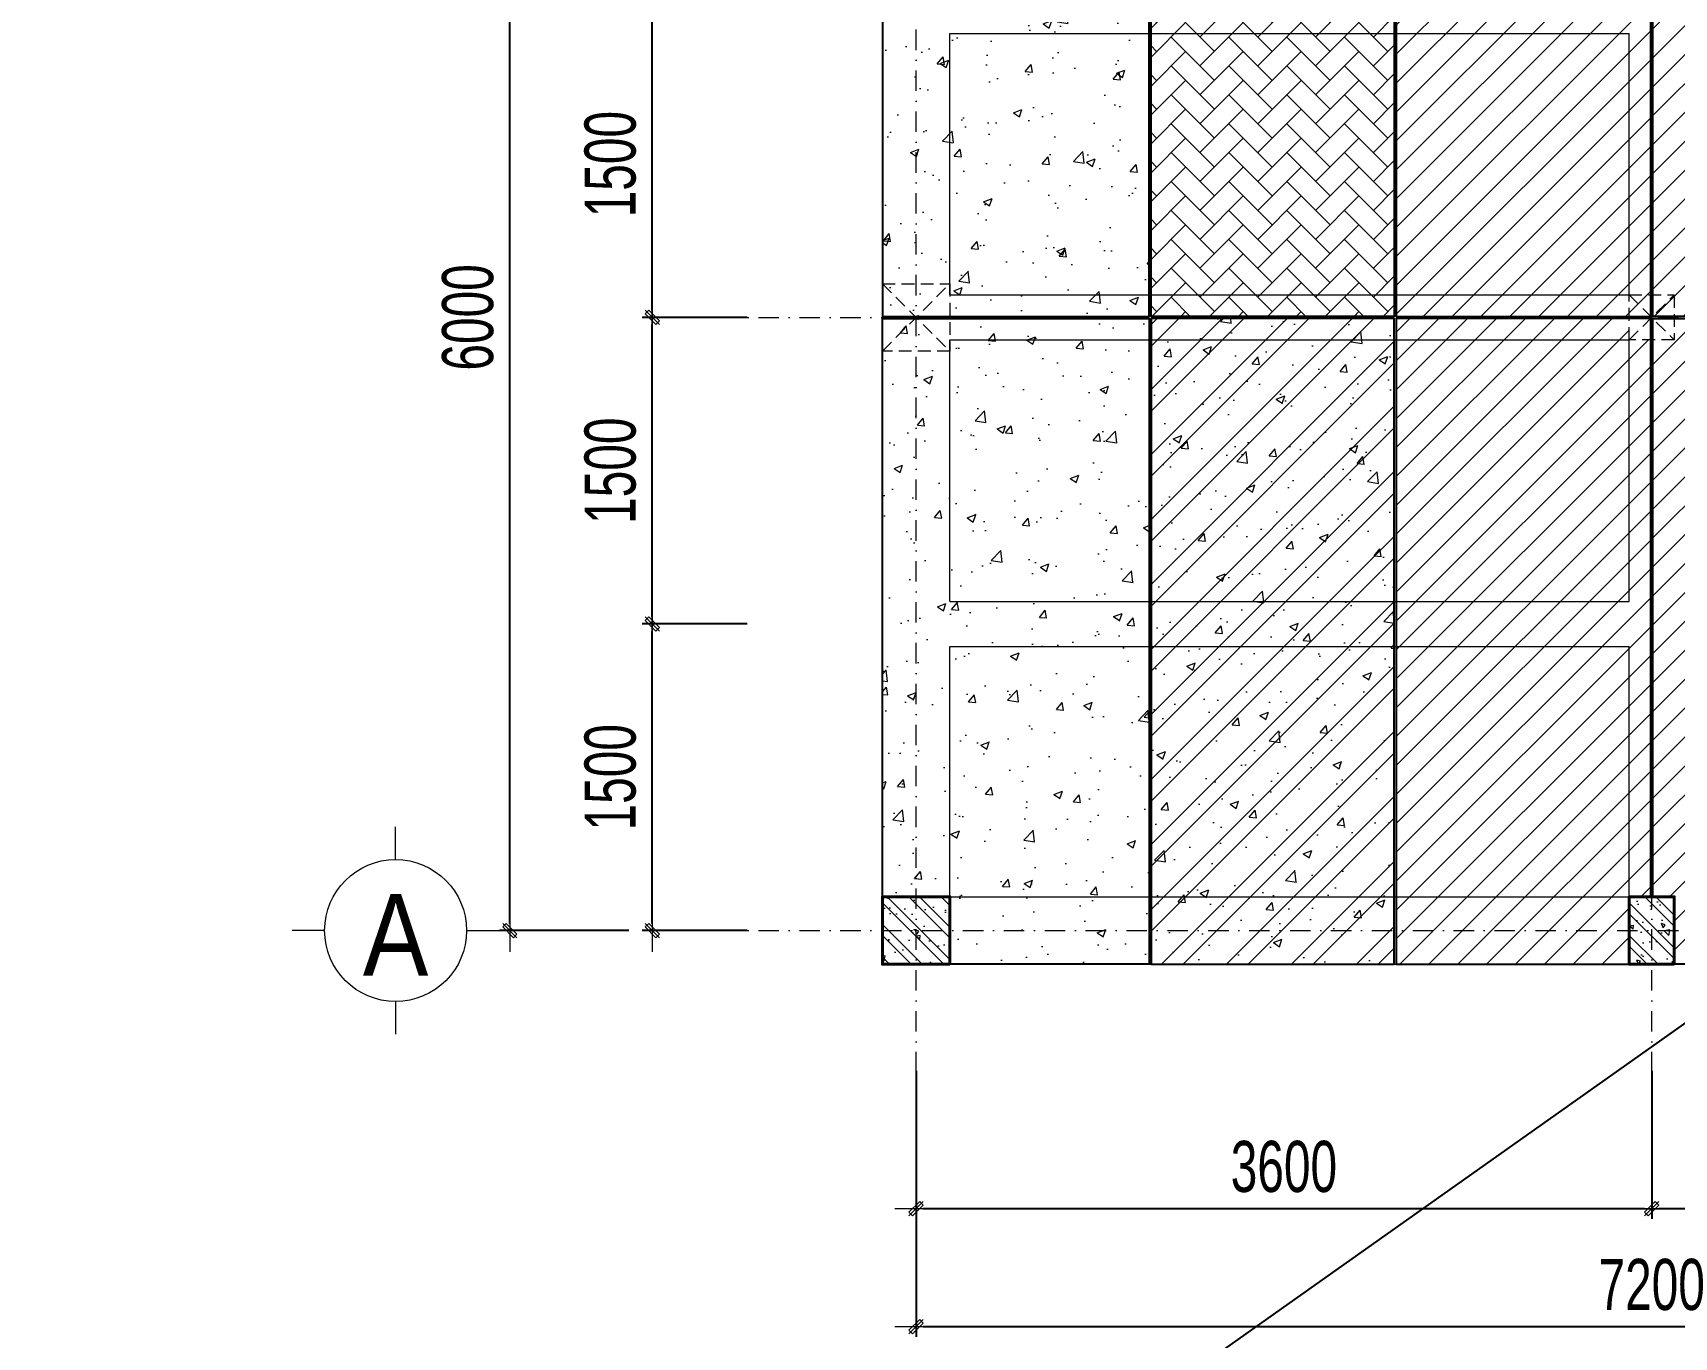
# Model space of a CAD drawing. Header units: millimetres. Extents: x -178395 to 493851, y -561170 to -280028.
# Drawn here: x -5284 to 2749, y -462472 to -456089 of the extents above; entities that cross this region are included whole.
import ezdxf
from ezdxf.enums import TextEntityAlignment as Align

# ---------------------------------------------------------------- set-up
doc = ezdxf.new("R2010")
doc.units = ezdxf.units.MM
doc.header["$MEASUREMENT"] = 0
doc.header["$PDMODE"] = 32
doc.linetypes.add('DASHDOT', pattern=[1, 0.5, -0.25, 0, -0.25])
doc.linetypes.add('HIDDEN', pattern=[0.375, 0.25, -0.125])
doc.layers.get('Defpoints').update_dxf_attribs({"color": 1})
doc.layers.add('KCS_Plotter', color=11, linetype='Continuous', plot=False)
for name, color, linetype, lineweight in [('LC Dim', 8, 'Continuous', 18), ('LC Hatch', 252, 'Continuous', 9), ('LC ISO', 153, 'Continuous', 13), ('LC MANH DUT', 35, 'HIDDEN', 5), ('LC Net dam2', 6, 'Continuous', 40), ('LC Net manh', 133, 'Continuous', 5), ('LC Net thay', 63, 'Continuous', 25), ('LC Net truc', 79, 'DASHDOT', 13), ('LC Text1', 3, 'Continuous', 20)]:
    doc.layers.add(name, color=color, linetype=linetype, lineweight=lineweight)
doc.styles.add('HOATBIF', font='hoatbif.shx', dxfattribs={"width": 0.7})
doc.styles.add('LC 1', font='VHAVANB.TTF')
doc.dimstyles.new('1-100', dxfattribs={"dimscale": 100, "dimtxt": 2.5, "dimasz": 0.35, "dimexe": 0.5, "dimexo": 0, "dimgap": 0.8, "dimtad": 1, "dimdec": 0, "dimzin": 0, "dimdsep": 46, "dimtxsty": 'HOATBIF', "dimblk1": 'DOT', "dimblk2": 'DOT', "dimsah": 1, "dimcen": -1, "dimdle": 1, "dimclrd": 256, "dimclre": 256, "dimclrt": 4, "dimadec": 3, "dimazin": 2, "dimtfac": 0.3333333333333333, "dimtdec": 0, "dimtix": 1, "dimtmove": 2, "dimatfit": 3, "dimldrblk": 'DOT', "dimfxl": 1, "dimtvp": 0.8333333333333333, "dimtolj": 1, "dimtzin": 0, "dimarcsym": 0})

# ---------------------------------------------------------------- blocks, each defined once
blk = doc.blocks.new('DOT')
at = {"layer": 'LC Dim'}
blk.add_line((-3, 0), (3, 0), dxfattribs=at)
at = {"layer": 'LC Dim', "color": 4}
blk.add_line((-1, -1), (1, 1), dxfattribs=at)
blk.add_lwpolyline([(0.5, 1), (-1, -0.5), (-0.5, -1), (1, 0.5)], close=True, dxfattribs=at)
blk = doc.blocks.new('*D387')
at = {"layer": 'Defpoints', "color": 0, "transparency": 16777216}
for p in [(2638.707242048607, -461168.1988850712), (6238.707242048723, -461168.1988850712), (2638.707242048607, -461842.8099747448)]:
    blk.add_point(p, dxfattribs=at)
at = {"layer": 'LC Dim', "lineweight": -2, "transparency": 16777216}
for p, q in [((2638.707242048607, -461168.1988850712), (2638.707242048607, -461892.8099747448)), ((6238.707242048723, -461168.1988850712), (6238.707242048723, -461892.8099747448)), ((6203.707242048723, -461842.8099747448), (2673.707242048607, -461842.8099747448))]:
    blk.add_line(p, q, dxfattribs=at)
at = {"layer": 'LC Dim', "lineweight": -2, "transparency": 16777216, "xscale": 35, "yscale": 35, "zscale": 35, "rotation": 180}
blk.add_blockref('DOT', (2638.707242048607, -461842.8099747448), dxfattribs=at)
at = {"layer": 'LC Dim', "lineweight": -2, "transparency": 16777216, "xscale": 35, "yscale": 35, "zscale": 35}
blk.add_blockref('DOT', (6238.707242048723, -461842.8099747448), dxfattribs=at)
at = {"layer": 'LC Dim', "color": 4, "transparency": 16777216, "insert": (4438.707242048665, -461637.8099747448), "char_height": 250, "attachment_point": 5, "style": 'HOATBIF'}
blk.add_mtext('\\A1;3600', dxfattribs=at)
blk = doc.blocks.new('_Dot')
at = {"color": 0, "linetype": 'ByBlock', "lineweight": -2}
blk.add_line((-0.5, 0), (-1, 0), dxfattribs=at)
at = {"color": 0, "linetype": 'ByBlock', "const_width": 0.5}
blk.add_lwpolyline([(-0.25, 0, 1), (0.25, 0, 1)], format="xyb", close=True, dxfattribs=at)
blk = doc.blocks.new('*D388')
at = {"layer": 'Defpoints', "color": 0, "ltscale": 2, "transparency": 16777216}
for p in [(-961.292757951277, -461168.1988850712), (2638.707242048607, -461168.1988850712), (-961.292757951277, -461842.8099747448)]:
    blk.add_point(p, dxfattribs=at)
at = {"layer": 'LC Dim', "lineweight": -2, "ltscale": 2, "transparency": 16777216}
for p, q in [((-961.292757951277, -461168.1988850712), (-961.292757951277, -461892.8099747448)), ((2638.707242048607, -461168.1988850712), (2638.707242048607, -461892.8099747448)), ((2603.707242048607, -461842.8099747448), (-926.292757951277, -461842.8099747448))]:
    blk.add_line(p, q, dxfattribs=at)
at = {"layer": 'LC Dim', "lineweight": -2, "ltscale": 2, "transparency": 16777216, "xscale": 35, "yscale": 35, "zscale": 35, "rotation": 180}
blk.add_blockref('DOT', (-961.292757951277, -461842.8099747448), dxfattribs=at)
at = {"layer": 'LC Dim', "lineweight": -2, "ltscale": 2, "transparency": 16777216, "xscale": 35, "yscale": 35, "zscale": 35}
blk.add_blockref('DOT', (2638.707242048607, -461842.8099747448), dxfattribs=at)
at = {"layer": 'LC Dim', "color": 4, "ltscale": 2, "transparency": 16777216, "insert": (838.7072420486647, -461637.8099747448), "char_height": 250, "attachment_point": 5, "style": 'HOATBIF'}
blk.add_mtext('\\A1;3600', dxfattribs=at)
blk = doc.blocks.new('*D389')
at = {"layer": 'Defpoints', "color": 0, "ltscale": 2, "transparency": 16777216}
for p in [(-961.292757951277, -461168.1988850712), (6238.707242048723, -461168.1988850712), (-961.2927579512772, -462420.3189988646)]:
    blk.add_point(p, dxfattribs=at)
at = {"layer": 'LC Dim', "lineweight": -2, "ltscale": 2, "transparency": 16777216}
for p, q in [((-961.292757951277, -461168.1988850712), (-961.2927579512772, -462470.3189988646)), ((6238.707242048723, -461168.1988850712), (6238.707242048723, -462470.3189988646)), ((6203.707242048723, -462420.3189988646), (-926.2927579512772, -462420.3189988646))]:
    blk.add_line(p, q, dxfattribs=at)
at = {"layer": 'LC Dim', "lineweight": -2, "ltscale": 2, "transparency": 16777216, "xscale": 35, "yscale": 35, "zscale": 35, "rotation": 180}
blk.add_blockref('DOT', (-961.2927579512772, -462420.3189988646), dxfattribs=at)
at = {"layer": 'LC Dim', "lineweight": -2, "ltscale": 2, "transparency": 16777216, "xscale": 35, "yscale": 35, "zscale": 35}
blk.add_blockref('DOT', (6238.707242048723, -462420.3189988646), dxfattribs=at)
at = {"layer": 'LC Dim', "color": 4, "ltscale": 2, "transparency": 16777216, "insert": (2638.707242048723, -462215.3189988646), "char_height": 250, "attachment_point": 5, "style": 'HOATBIF'}
blk.add_mtext('\\A1;7200', dxfattribs=at)
blk = doc.blocks.new('*D394')
at = {"layer": 'Defpoints', "color": 0, "ltscale": 2, "transparency": 16777216}
for p in [(-2949.760171233959, -454481.7766890692), (-2366.691590515404, -454481.7766890692), (-2366.691590515404, -460481.7766890692)]:
    blk.add_point(p, dxfattribs=at)
at = {"layer": 'LC Dim', "lineweight": -2, "ltscale": 2, "transparency": 16777216}
for p, q in [((-2366.691590515404, -454481.7766890692), (-2999.760171233959, -454481.7766890692)), ((-2949.760171233958, -460446.7766890692), (-2949.760171233959, -454516.7766890692)), ((-2366.691590515404, -460481.7766890692), (-2999.760171233958, -460481.7766890692))]:
    blk.add_line(p, q, dxfattribs=at)
at = {"layer": 'LC Dim', "lineweight": -2, "ltscale": 2, "transparency": 16777216, "xscale": 35, "yscale": 35, "zscale": 35}
for p, rotation in [((-2949.760171233959, -454481.7766890692), 90), ((-2949.760171233958, -460481.7766890692), 270)]:
    blk.add_blockref('DOT', p, dxfattribs=dict(at, rotation=rotation))
at = {"layer": 'LC Dim', "color": 4, "ltscale": 2, "transparency": 16777216, "insert": (-3154.760171234088, -457481.7766890691), "char_height": 250, "attachment_point": 5, "rotation": 90, "style": 'HOATBIF'}
blk.add_mtext('\\A1;6000', dxfattribs=at)
blk = doc.blocks.new('TTRUC')
at = {"layer": 'LC ISO'}
for p, q in [((0, 6.94551799677526), (0, 10.13175513561828)), ((-6.94551799677526, 0), (-10.13175513561828, 0)), ((6.94551799677526, 0), (10.13175513561828, 0)), ((0, -6.94551799677526), (0, -10.13175513561828))]:
    blk.add_line(p, q, dxfattribs=at)
at = {"layer": 'LC Net manh'}
blk.add_circle((0, 0), 6.94551799677526, dxfattribs=at)
blk = doc.blocks.new('kakaka')
at = {"layer": 'LC Hatch', "ltscale": 2}
h = blk.add_hatch(dxfattribs=at)
h.set_pattern_fill('BTCT', color=256, scale=20, angle=90)
h.set_pattern_definition([(140, (37650.13485386883, -378709.944733735), (12.55042699651903, 143.4520365201507), [15, -165]), (85, (37650.13485386883, -378709.944733735), (-150.4384267400024, -27.75026672259999), [12, -132]), (190.4514, (37651.18072186883, -378697.990397735), (-137.8879084121907, 115.7018763428043), [12.748038, -140.2284223999999]), (136.1842, (37610.13485386883, -378709.944733735), (33.10380286580363, 213.4482097251289), [22.5, -247.5]), (186.6356, (37612.89351526884, -378692.157384735), (-194.8235741800883, 186.9325411097407), [19.12205759999999, -210.3426]), (81.18419999999999, (37610.13485386883, -378709.944733735), (-194.8237201850649, 186.9323890267254), [18, -198]), (111, (37620.13485386883, -378689.944733735), (80.52377813306778, 119.3814104236923), [15, -165]), (56.00000000000002, (37620.13485386883, -378689.944733735), (-145.0300090093706, 48.66306638431635), [12, -132]), (161.4514, (37626.84517506884, -378679.996287135), (-64.50609934199046, 168.044525716298), [12.748038, -140.2284224]), (127.5, (37650.13485386883, -378709.944733735), (-66.5787707662623, 2.431971063458138), [0, -130.4, 0, -134, 0, -132.5]), (97.49999999999996, (37650.13485386883, -378709.944733735), (-78.88234237647205, 52.61390748842972), [0, -76.39999999999998, 0, -127.4, 0, -50.49999999999999]), (57.49999999999998, (37650.13485386883, -378754.544733735), (4.510974346875966, 106.7644872344818), [0, -49.99999999999998, 0, -155.9999999999999, 0, -206.9999999999999]), (47.49999999999999, (37650.13485386883, -378774.544733735), (-20.02099646646352, 116.6372338684772), [0, -65, 0, -103.6, 0, -147]), (135, (37650.13485386883, -378709.944733735), (-53.03300858899107, -53.03300858899106), []), (135, (37650.13485386883, -378674.589394735), (-53.03300858899107, -53.03300858899106), [])])
h.paths.add_polyline_path([(76247.63485386885, -223824.444733735), (76247.63485386885, -223604.444733735), (76027.63485386885, -223604.444733735), (76027.63485386885, -223824.444733735)])
at = {"layer": 'LC MANH DUT', "ltscale": 100}
blk.add_lwpolyline([(76247.63485386885, -223824.444733735), (76247.63485386885, -223604.444733735), (76027.63485386885, -223604.444733735), (76027.63485386885, -223824.444733735)], close=True, dxfattribs=at)
at = {"layer": 'LC Net dam2', "ltscale": 5}
blk.add_lwpolyline([(76247.63485386885, -223824.444733735), (76247.63485386885, -223604.444733735), (76027.63485386885, -223604.444733735), (76027.63485386885, -223824.444733735)], close=True, dxfattribs=at)
blk = doc.blocks.new('*D395')
at = {"layer": 'Defpoints', "color": 0, "ltscale": 2, "transparency": 16777216}
for p in [(-2252.535699514589, -455981.7766890693), (-1788.292757951773, -455981.7766890693), (-1788.292757951845, -457481.7766890695)]:
    blk.add_point(p, dxfattribs=at)
at = {"layer": 'LC Dim', "lineweight": -2, "ltscale": 2, "transparency": 16777216}
for p, q in [((-1788.292757951773, -455981.7766890693), (-2302.535699514589, -455981.7766890693)), ((-2252.535699514589, -457446.7766890695), (-2252.535699514589, -456016.7766890693)), ((-1788.292757951845, -457481.7766890695), (-2302.535699514589, -457481.7766890695))]:
    blk.add_line(p, q, dxfattribs=at)
at = {"layer": 'LC Dim', "lineweight": -2, "ltscale": 2, "transparency": 16777216, "xscale": 35, "yscale": 35, "zscale": 35}
for p, rotation in [((-2252.535699514589, -455981.7766890693), 90), ((-2252.535699514589, -457481.7766890695), 270)]:
    blk.add_blockref('DOT', p, dxfattribs=dict(at, rotation=rotation))
at = {"layer": 'LC Dim', "color": 4, "ltscale": 2, "transparency": 16777216, "insert": (-2457.535699514718, -456731.7766890693), "char_height": 250, "attachment_point": 5, "rotation": 90, "style": 'HOATBIF'}
blk.add_mtext('\\A1;1500', dxfattribs=at)
blk = doc.blocks.new('*D396')
at = {"layer": 'Defpoints', "color": 0, "ltscale": 2, "transparency": 16777216}
for p in [(-2252.535699514517, -457481.7766890692), (-1788.2927579517, -457481.7766890692), (-1788.292757951773, -458981.7766890693)]:
    blk.add_point(p, dxfattribs=at)
at = {"layer": 'LC Dim', "lineweight": -2, "ltscale": 2, "transparency": 16777216}
for p, q in [((-1788.2927579517, -457481.7766890692), (-2302.535699514517, -457481.7766890692)), ((-2252.535699514516, -458946.7766890693), (-2252.535699514517, -457516.7766890692)), ((-1788.292757951773, -458981.7766890693), (-2302.535699514516, -458981.7766890693))]:
    blk.add_line(p, q, dxfattribs=at)
at = {"layer": 'LC Dim', "lineweight": -2, "ltscale": 2, "transparency": 16777216, "xscale": 35, "yscale": 35, "zscale": 35}
for p, rotation in [((-2252.535699514517, -457481.7766890692), 90), ((-2252.535699514516, -458981.7766890693), 270)]:
    blk.add_blockref('DOT', p, dxfattribs=dict(at, rotation=rotation))
at = {"layer": 'LC Dim', "color": 4, "ltscale": 2, "transparency": 16777216, "insert": (-2457.535699514646, -458231.7766890692), "char_height": 250, "attachment_point": 5, "rotation": 90, "style": 'HOATBIF'}
blk.add_mtext('\\A1;1500', dxfattribs=at)
blk = doc.blocks.new('*D397')
at = {"layer": 'Defpoints', "color": 0, "ltscale": 2, "transparency": 16777216}
for p in [(-2252.535699514648, -458981.7766890693), (-1788.292757951773, -458981.7766890693), (-1788.292757951845, -460481.7766890695)]:
    blk.add_point(p, dxfattribs=at)
at = {"layer": 'LC Dim', "lineweight": -2, "ltscale": 2, "transparency": 16777216}
for p, q in [((-1788.292757951773, -458981.7766890693), (-2302.535699514648, -458981.7766890693)), ((-2252.535699514647, -460446.7766890695), (-2252.535699514648, -459016.7766890693)), ((-1788.292757951845, -460481.7766890695), (-2302.535699514647, -460481.7766890695))]:
    blk.add_line(p, q, dxfattribs=at)
at = {"layer": 'LC Dim', "lineweight": -2, "ltscale": 2, "transparency": 16777216, "xscale": 35, "yscale": 35, "zscale": 35}
for p, rotation in [((-2252.535699514648, -458981.7766890693), 90), ((-2252.535699514647, -460481.7766890695), 270)]:
    blk.add_blockref('DOT', p, dxfattribs=dict(at, rotation=rotation))
at = {"layer": 'LC Dim', "color": 4, "ltscale": 2, "transparency": 16777216, "insert": (-2457.535699514777, -459731.7766890693), "char_height": 250, "attachment_point": 5, "rotation": 90, "style": 'HOATBIF'}
blk.add_mtext('\\A1;1500', dxfattribs=at)

msp = doc.modelspace()

# ---------------------------------------------------------------- hatches: boundary and pattern name
at = {"layer": 'LC Hatch', "ltscale": 250}
h = msp.add_hatch(dxfattribs=at)
h.set_pattern_fill('AR-CONC', color=256, scale=60)
h.set_pattern_definition([(49.99999999999999, (145.0099640624967, -308.8891391335055), (430.3561095604521, -37.65128098955707), [45, -495]), (355, (145.0099640624967, -308.8891391335055), (-83.25080016780001, 451.3152802200071), [36, -396]), (100.4514, (180.8729720624965, -312.0267431335055), (347.1056290284129, 413.6637252365721), [38.244114, -420.6852672]), (46.18420000000001, (145.0099640624967, -188.8891391335055), (640.3446291753867, -99.31140859741085), [67.5, -742.5]), (96.6356, (198.3720110624968, -197.1651233335056), (560.797623329222, 584.470722540265), [57.3661728, -631.0278]), (351.1842, (145.0099640624967, -188.8891391335055), (560.7971670801763, 584.4711605551947), [54, -594]), (21, (205.0099640624967, -218.8891391335055), (358.144231271077, -241.5713343992033), [45, -495]), (326.0000000000001, (205.0099640624967, -218.8891391335055), (145.989199152949, 435.0900270281118), [36, -396]), (71.4514, (234.8553038624968, -239.0201027335055), (504.1335771488939, 193.5182980259714), [38.244114, -420.6852672]), (37.50000000000001, (145.0099640624967, -308.8891391335055), (7.295913190374401, 199.7363122987869), [0, -391.2, 0, -402, 0, -397.5]), (7.499999999999999, (145.0099640624967, -308.8891391335055), (157.8417224652892, 236.6470271294161), [0, -229.2, 0, -382.2, 0, -151.5]), (327.5, (11.20996406249651, -308.8891391335055), (320.2934617034454, -13.53292304062785), [0, -150, 0, -468, 0, -621]), (317.5, (-48.79003593750349, -308.8891391335055), (349.9117016054317, 60.06298939939064), [0, -195, 0, -310.8, 0, -441])])
h.paths.add_polyline_path([(6403.707242047361, -454646.7766890688), (6073.707242048636, -454646.7766890688), (6073.70724204841, -454646.7769079485), (6403.707242048636, -454646.7764701904), (6403.707242048636, -454316.7766890688), (6073.707604089402, -454316.7766890688), (6073.70724204865, -454646.7766890688), (6403.707242047361, -454646.7766890688), (6403.707242047304, -454646.7764701904), (6073.707242048636, -454646.7769079485), (6073.707242048636, -454316.7764701894), (5098.707966449328, -454316.7764701895), (5098.707966449619, -457476.7772588847), (6403.707967411449, -457476.7772588847)])
h.paths.add_polyline_path([(6403.708846470278, -457486.7763639358), (5098.711174524153, -457486.776363936), (5098.708846789838, -460646.7768518521), (6073.707242048723, -460646.7768518521), (6073.707242048723, -460316.7763523242), (6403.708846470278, -460316.7765595737)])
h.paths.add_polyline_path([(178.7088453817914, -457486.7767899378), (-1126.291154298532, -457486.7767899379), (-1126.291154298532, -460316.7766890691), (-796.2927579514953, -460316.7766890691), (-796.2927579514953, -460646.7772778541), (178.7088453819078, -460646.7772778541)])
h.paths.add_polyline_path([(178.7088453779861, -455336.7763191659), (173.706517647769, -455336.7763191659), (173.706517647769, -454726.7763191659), (178.7088453761753, -454316.7761002808), (-796.292757957227, -454316.7761002826), (-796.2927579566294, -454646.7766890691), (-1126.291154303666, -454646.7766890691), (-1126.291154298542, -457476.7765881994), (178.7088453817823, -457476.7765881971)])
h = msp.add_hatch(dxfattribs=at)
h.set_pattern_fill('BTCT', color=256, scale=60)
h.set_pattern_definition([(49.99999999999999, (145.0099640624967, -308.8891391335055), (430.3561095604521, -37.65128098955707), [45, -495]), (355, (145.0099640624967, -308.8891391335055), (-83.25080016780001, 451.3152802200071), [36, -396]), (100.4514, (180.8729720624965, -312.0267431335055), (347.1056290284129, 413.6637252365721), [38.244114, -420.6852672]), (46.18420000000001, (145.0099640624967, -188.8891391335055), (640.3446291753867, -99.31140859741085), [67.5, -742.5]), (96.6356, (198.3720110624968, -197.1651233335056), (560.797623329222, 584.470722540265), [57.3661728, -631.0278]), (351.1842, (145.0099640624967, -188.8891391335055), (560.7971670801763, 584.4711605551947), [54, -594]), (21, (205.0099640624967, -218.8891391335055), (358.144231271077, -241.5713343992033), [45, -495]), (326.0000000000001, (205.0099640624967, -218.8891391335055), (145.989199152949, 435.0900270281118), [36, -396]), (71.4514, (234.8553038624968, -239.0201027335055), (504.1335771488939, 193.5182980259714), [38.244114, -420.6852672]), (37.50000000000001, (145.0099640624967, -308.8891391335055), (7.295913190374401, 199.7363122987869), [0, -391.2, 0, -402, 0, -397.5]), (7.499999999999999, (145.0099640624967, -308.8891391335055), (157.8417224652892, 236.6470271294161), [0, -229.2, 0, -382.2, 0, -151.5]), (327.5, (11.20996406249651, -308.8891391335055), (320.2934617034454, -13.53292304062785), [0, -150, 0, -468, 0, -621]), (317.5, (-48.79003593750349, -308.8891391335055), (349.9117016054317, 60.06298939939064), [0, -195, 0, -310.8, 0, -441]), (45, (145.0099640624967, -308.8891391335055), (-159.0990257669732, 159.0990257669732), []), (45, (251.0759810624968, -308.8891391335055), (-159.0990257669732, 159.0990257669732), [])])
h.paths.add_polyline_path([(188.708845381675, -460646.7766890691), (1378.708845381675, -460646.7766890691), (1378.708845381791, -457486.7762011528), (188.7088453817915, -457486.7762011528)])
h.paths.add_polyline_path([(5089.126776693425, -454316.7766890691), (3899.126776693426, -454316.7766890691), (3898.707966449301, -457476.7771124662), (5088.707966449301, -457476.7771124662)])
h.paths.add_polyline_path([(5088.705638715422, -457486.7762011528), (3898.705638715422, -457486.7762011528), (3898.705638715538, -460646.7766890691), (5088.705638715537, -460646.7766890691)])
h = msp.add_hatch(dxfattribs=at)
h.set_pattern_fill('ANSI31', color=256, scale=800)
h.set_pattern_definition([(45, (145.0099640624967, -8141.889139133506), (-70.71067811865476, 70.71067811865476), [])])
h.paths.add_polyline_path([(3888.707966449328, -454316.7764114937), (2748.707239881414, -454316.776607635), (2748.707465214545, -454646.7766890688), (2643.707363992761, -454646.7766890688), (2643.707363992761, -457476.7767312421), (3888.707966449211, -457476.7767312421)])
h.paths.add_polyline_path([(2633.707120104452, -454646.7766890688), (2528.707018882668, -454646.7766890688), (2528.707244215799, -454316.776607635), (1388.706517647885, -454316.7764114937), (1388.706517648002, -457476.7767312421), (2633.707120104452, -457476.7767312421)])
h = msp.add_hatch(dxfattribs=at)
h.set_pattern_fill('AR-HBONE', color=256, scale=25)
h.set_pattern_definition([(45, (145.0099640624967, -308.8891391335055), (0, 141.4213562373095), [300, -100]), (135, (215.7206421874967, -238.1784610085056), (1.110223024625157e-14, 141.4213562373095), [300, -100])])
h.paths.add_polyline_path([(188.2874802997603, -457476.7762011527), (1378.706517647769, -457476.7762011527), (1378.706517647769, -455636.7342370139), (188.2874802997603, -455636.7342370139)])
h = msp.add_hatch(dxfattribs=at)
h.set_pattern_fill('ANSI31', color=256, scale=800)
h.set_pattern_definition([(45, (145.0099640624967, -308.8891391335055), (-70.71067811865476, 70.71067811865476), [])])
h.paths.add_polyline_path([(3888.705638715189, -457486.7762011525), (2748.70724204845, -457486.7762011525), (2748.70724204845, -457591.7766890689), (2643.705638715197, -457591.7766890689), (2643.705638715422, -460316.7762377294), (2748.707465958206, -460316.7762377294), (2748.707465958206, -460646.7766890687), (3888.705638715305, -460646.7766890687)])
h.paths.add_polyline_path([(2633.708845382016, -457591.7766890689), (2528.707242048656, -457591.7766890689), (2528.707242048656, -457486.7762011525), (1388.708845382024, -457486.7762011525), (1388.708845381908, -460646.7766890687), (2528.707018139007, -460646.7766890687), (2528.707018139007, -460316.7762377294), (2633.708845381791, -460316.7762377294)])
at = {"layer": 'LC Hatch', "ltscale": 2}
h = msp.add_hatch(dxfattribs=at)
h.set_pattern_fill('BTCT', color=256, scale=30, angle=90)
h.set_pattern_definition([(140, (-55092.54275795158, -692975.0266890689), (18.82564049477855, 215.178054780226), [22.5, -247.5]), (85, (-55092.54275795158, -692975.0266890689), (-225.6576401100036, -41.62540008389999), [18, -198]), (190.4514, (-55090.97395595156, -692957.0951850689), (-206.8318626182861, 173.5528145142065), [19.12205699999994, -210.3426335999995]), (136.1842, (-55152.54275795158, -692975.0266890689), (49.65570429870544, 320.1723145876933), [33.74999999999989, -371.2499999999991]), (186.6356, (-55148.40476585161, -692948.3456655687), (-292.2353612701325, 280.398811664611), [28.6830864, -315.5139]), (81.18419999999999, (-55152.54275795158, -692975.0266890689), (-292.2355802775974, 280.3985835400882), [27, -297.0000000000001]), (111, (-55137.54275795158, -692945.0266890689), (120.7856671996017, 179.0721156355385), [22.5, -247.5]), (56.00000000000002, (-55137.54275795158, -692945.0266890689), (-217.5450135140559, 72.99459957647453), [18, -198]), (161.4514, (-55127.47727615158, -692930.1040191688), (-96.75914901298569, 252.066788574447), [19.122057, -210.3426336]), (127.5, (-55092.54275795158, -692975.0266890689), (-99.86815614939344, 3.647956595187207), [0, -195.6, 0, -201, 0, -198.75]), (97.49999999999993, (-55092.54275795158, -692975.0266890689), (-118.3235135647081, 78.92086123264458), [0, -114.6, 0, -191.1, 0, -75.74999999999999]), (57.49999999999998, (-55092.54275795158, -693041.9266890688), (6.76646152031395, 160.1467308517227), [0, -74.99999999999976, 0, -233.9999999999995, 0, -310.499999999999]), (47.49999999999999, (-55092.54275795158, -693071.9266890688), (-30.03149469969528, 174.9558508027159), [0, -97.5, 0, -155.4, 0, -220.5]), (135, (-55092.54275795158, -692975.0266890689), (-79.5495128834866, -79.54951288348659), []), (135, (-55092.54275795158, -692921.9936805689), (-79.5495128834866, -79.54951288348659), [])])
h.paths.add_polyline_path([(2528.707242048432, -460646.7766890689), (2748.707242048432, -460646.7766890689), (2748.707242048432, -460316.7766890689), (2528.707242048432, -460316.7766890689)])

# ---------------------------------------------------------------- linework, layer by layer
at = {"layer": 'KCS_Plotter', "ltscale": 250}
msp.add_line((-24674.71584892408, -480365.3829134551), (17325.28306177122, -450665.38291347), dxfattribs=at)
at = {"layer": 'LC MANH DUT', "ltscale": 250}
for p, q in [((-1126.292757951459, -457316.776689069), (-796.292757951488, -457646.776689069)), ((-1126.292757951466, -457646.776689069), (-796.2927579515026, -457316.776689069)), ((2528.707242048656, -457371.7766890691), (2748.70724204845, -457591.7766890688)), ((2528.707242048656, -457591.7766890689), (2748.707242048652, -457371.7766890692))]:
    msp.add_line(p, q, dxfattribs=at)
for points in [[(-1126.292757951459, -457316.776689069), (-796.292757951488, -457316.776689069), (-796.292757951488, -457646.776689069), (-1126.292757951459, -457646.776689069)], [(2528.707242048656, -457371.7766890692), (2748.70724204845, -457371.7766890692), (2748.70724204845, -457591.7766890689), (2528.707242048656, -457591.7766890689)]]:
    msp.add_lwpolyline(points, close=True, dxfattribs=at)
at = {"layer": 'LC MANH DUT', "ltscale": 100}
msp.add_lwpolyline([(2748.707242048432, -460646.7766890689), (2748.707242048432, -460316.7766890689), (2528.707242048432, -460316.7766890689), (2528.707242048432, -460646.7766890689)], close=True, dxfattribs=at)
at = {"layer": 'LC Net dam2', "ltscale": 5}
msp.add_lwpolyline([(2748.707242048432, -460646.7766890689), (2748.707242048432, -460316.7766890689), (2528.707242048432, -460316.7766890689), (2528.707242048432, -460646.7766890689)], close=True, dxfattribs=at)
at = {"layer": 'LC Net manh', "color": 0}
for p, q in [((-1126.292757951335, -460646.776689069), (-1126.292757951612, -454316.776689069)), ((-796.2927579515026, -457371.776689069), (-796.2927579515645, -456091.7766890685)), ((-796.2927579515608, -456091.7766890685), (2528.707242048592, -456091.7766890688)), ((2528.707242048652, -457371.7766890691), (2528.707242048592, -456091.7766890691)), ((-796.2927579514953, -457371.7766890691), (2528.707242048652, -457371.7766890691)), ((-796.2927579514953, -457591.7766890686), (2528.707242048665, -457591.7766890688)), ((-796.2927579514335, -458871.776689069), (-796.292757951488, -457591.7766890685)), ((2528.707242048723, -458871.776689069), (2528.707242048663, -457591.7766890688)), ((-796.2927579514371, -458871.7766890691), (2528.707242048723, -458871.7766890688)), ((-796.2927579513498, -460316.776689069), (-796.2927579513935, -459091.7766890692)), ((-796.2927579513644, -460316.7766890693), (-796.2927579514226, -459091.7766890691)), ((-796.2927579513935, -459091.7766890691), (2528.707242048737, -459091.7766890691)), ((2528.707242048781, -460316.7766890692), (2528.707242048737, -459091.7766890691)), ((-796.2927579513498, -460316.776689069), (2528.707242048781, -460316.7766890686)), ((-1126.292757951335, -460646.776689069), (6403.707242048781, -460646.7766890685))]:
    msp.add_line(p, q, dxfattribs=at)
at = {"layer": 'LC Net thay'}
msp.add_line((-1126.293482032554, -457471.7767899379), (-1126.293482352231, -457471.7767899379), dxfattribs=at)
for points in [[(-1126.291154303666, -454646.7765380422), (-1126.292931611085, -457476.7765881994), (178.7088453817823, -457476.776588197), (178.7088453761758, -454316.7761002808)], [(2528.707018882668, -454316.776607635), (1388.706517647885, -454316.7764114937), (1388.706517648002, -457476.7767312421), (2633.707120104452, -457476.7767312421), (2633.707120104452, -454646.7766890688), (2528.707018882668, -454646.7766890688), (2528.707244215932, -454316.7764114936)], [(2748.707465214545, -454316.776607635), (3888.707966449328, -454316.7764114937), (3888.707966449211, -457476.7767312421), (2643.707363992761, -457476.7767312421), (2643.707363992761, -454646.7766890688), (2748.707465214545, -454646.7766890688), (2748.707239881281, -454316.7764114936)], [(-1126.291154298532, -460316.7768400951), (-1126.292931611076, -457486.7767899379), (178.7088453817914, -457486.7767899379), (178.7088453819078, -460646.7772778541)]]:
    msp.add_lwpolyline(points, dxfattribs=at)
at = {"layer": 'LC Net thay', "ltscale": 250}
for points in [[(-1126.291154303666, -454646.7765380422), (-1126.291154298541, -457476.7765881994), (178.7088453817823, -457476.7765881971), (178.7088453761758, -454316.7761002808), (-796.292757957227, -454316.7761002826), (-796.2927579566294, -454646.7766890675), (-1126.291154303632, -454646.7764818207)], [(-1126.291154298532, -460316.7768400951), (-1126.291154298532, -457486.7767899379), (178.7088453817914, -457486.7767899378), (178.7088453819078, -460646.7772778541), (-796.2927579514953, -460646.7772778541), (-796.2927579514953, -460316.7766890691), (-1126.291154298497, -460316.7768963166)]]:
    msp.add_lwpolyline(points, dxfattribs=at)
msp.add_lwpolyline([(188.2874802997603, -455636.7342370139), (1378.706517647769, -455636.7342370139), (1378.706517647769, -457476.7762011527), (188.2874802997603, -457476.7762011527)], close=True, dxfattribs=at)
at = {"layer": 'LC Net thay'}
for points in [[(188.708845381675, -460646.7766890691), (1378.708845381675, -460646.7766890691), (1378.708845381791, -457486.7762011528), (188.7088453817914, -457486.7762011528)], [(2528.707018139007, -460646.7766890687), (2528.707018139007, -460316.7762377294), (2633.708845381791, -460316.7762377294), (2633.708845382024, -457486.7762011525), (1388.708845382024, -457486.7762011525), (1388.708845381908, -460646.7766890687)], [(2748.707465958206, -460646.7766890687), (2748.707465958206, -460316.7762377294), (2643.705638715422, -460316.7762377294), (2643.705638715189, -457486.7762011525), (3888.705638715189, -457486.7762011525), (3888.705638715305, -460646.7766890687)]]:
    msp.add_lwpolyline(points, close=True, dxfattribs=at)
at = {"layer": 'LC Net truc', "ltscale": 200}
for p, q in [((-961.2927579511606, -461375.9455260505), (-961.2927579517427, -452404.3840725012)), ((2638.707242048839, -461375.9455260506), (2638.707242048141, -452404.3840725012)), ((-2132.691590515403, -457481.776689069), (6960.747010485297, -457481.7766890691)), ((-2132.691590515403, -460481.776689069), (6960.747010485297, -460481.7766890691))]:
    msp.add_line(p, q, dxfattribs=at)

# ---------------------------------------------------------------- block references
at = {"layer": 'LC Dim', "xscale": 1.5, "yscale": 1.5, "zscale": 1.5}
msp.add_blockref('kakaka', (-115167.7450387548, -124910.1095884666), dxfattribs=at)
at = {"layer": 'LC ISO', "xscale": 50, "yscale": 50, "zscale": 50, "rotation": 180}
msp.add_blockref('TTRUC', (-3508.821688437341, -460481.7766890692), dxfattribs=at)

# ---------------------------------------------------------------- texts
at = {"layer": 'LC Text1', "ltscale": 0.2, "style": 'LC 1', "width": 0.9}
msp.add_text('a', height=400, dxfattribs=at).set_placement((-3508.821688437341, -460823.4361707231), align=Align.BOTTOM_CENTER)

# ---------------------------------------------------------------- dimensions: what is measured, and where the dimension line sits
at = {"layer": 'LC Dim', "ltscale": 2}
for base, p1, p2, angle, picture, middle in [((-2949.760171233959, -454481.7766890692), (-2366.691590515403, -460481.776689069), (-2366.691590515403, -454481.776689069), 90, '*D394', (-3154.760171234088, -457481.7766890691)), ((-961.292757951277, -461842.8099747448), (2638.707242048607, -461168.1988850712), (-961.292757951277, -461168.1988850712), 180, '*D388', (838.7072420486647, -461637.8099747448))]:
    dim = msp.add_linear_dim(base=base, p1=p1, p2=p2, angle=angle, dimstyle='1-100', override={"dimscale": 100}, dxfattribs=at)
    dim.commit()
    dim.dimension.update_dxf_attribs({"geometry": picture, "text_midpoint": middle})
for base, p1, p2, picture, middle in [((-2252.535699514589, -455981.7766890693), (-1788.292757951845, -457481.7766890692), (-1788.292757951772, -455981.7766890691), '*D395', (-2457.535699514718, -456731.7766890693)), ((-2252.535699514517, -457481.7766890692), (-1788.292757951772, -458981.7766890691), (-1788.292757951699, -457481.776689069), '*D396', (-2457.535699514646, -458231.7766890692)), ((-2252.535699514648, -458981.7766890693), (-1788.292757951845, -460481.7766890692), (-1788.292757951772, -458981.7766890691), '*D397', (-2457.535699514777, -459731.7766890693))]:
    dim = msp.add_linear_dim(base=base, p1=p1, p2=p2, angle=90, dimstyle='1-100', dxfattribs=at)
    dim.commit()
    dim.dimension.update_dxf_attribs({"geometry": picture, "text_midpoint": middle})
dim = msp.add_linear_dim(base=(-961.2927579512772, -462420.3189988646), p1=(6238.707242048723, -461168.1988850712), p2=(-961.292757951277, -461168.1988850712), dimstyle='1-100', override={"dimscale": 100}, dxfattribs=at)
dim.commit()
dim.dimension.update_dxf_attribs({"geometry": '*D389', "text_midpoint": (2638.707242048723, -462215.3189988646)})
at = {"layer": 'LC Dim'}
dim = msp.add_linear_dim(base=(2638.707242048607, -461842.8099747448), p1=(6238.707242048723, -461168.1988850712), p2=(2638.707242048607, -461168.1988850712), angle=180, dimstyle='1-100', override={"dimscale": 100}, dxfattribs=at)
dim.commit()
dim.dimension.update_dxf_attribs({"geometry": '*D387', "text_midpoint": (4438.707242048665, -461637.8099747448)})

doc.saveas('drawing.dxf')
